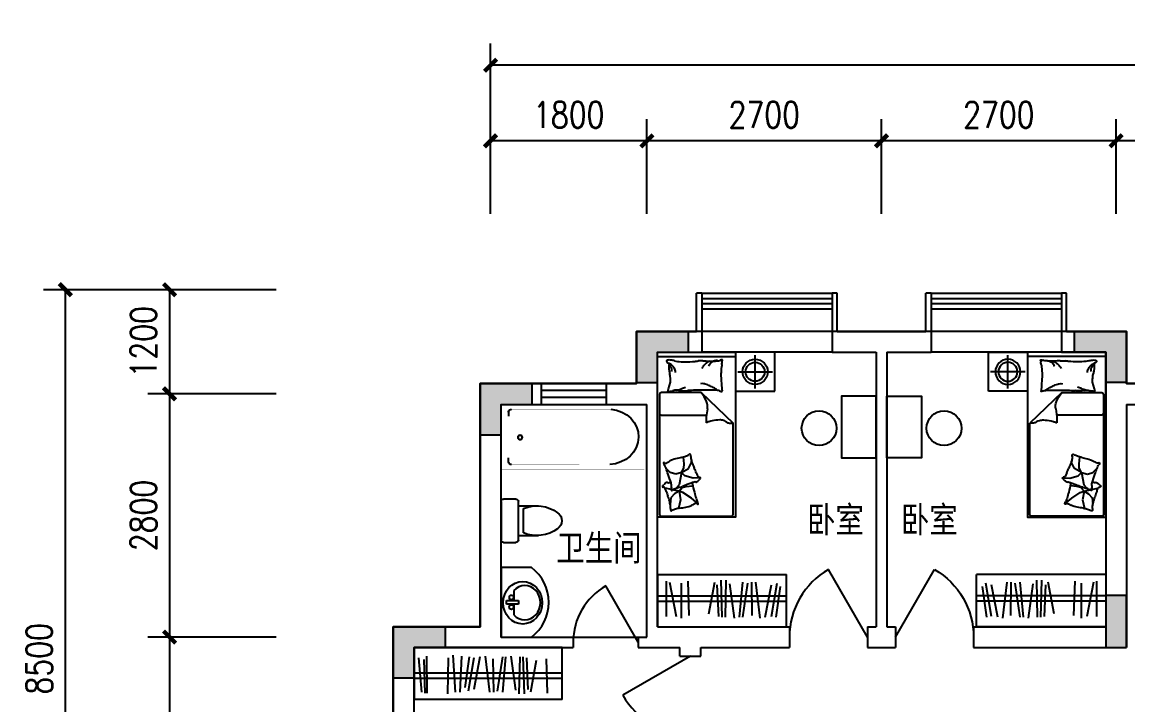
# Model space of a CAD drawing. Header units: millimetres. Extents: x 1246 to 36733, y 575 to 30358.
# Drawn here: x 2996 to 15724, y 22496 to 30358 of the extents above; entities that cross this region are included whole.
import ezdxf
from ezdxf.enums import TextEntityAlignment as Align

# ---------------------------------------------------------------- set-up
doc = ezdxf.new("R2010")
doc.units = ezdxf.units.MM
for name, color, linetype in [('COLUMN', 7, 'Continuous'), ('GROUND', 2, 'Continuous'), ('JIAJU', 30, 'Continuous'), ('PUB_DIM', 3, 'Continuous'), ('PUB_TEXT', 7, 'Continuous'), ('WALL', 4, 'Continuous'), ('WINDOW', 5, 'Continuous'), ('WINDOW_TEXT', 7, 'Continuous'), ('面积线', 1, 'Continuous')]:
    doc.layers.add(name, color=color, linetype=linetype)
doc.styles.add('-黑体', font='simhei.ttf')
doc.styles.add('CHINA', font='romant', dxfattribs={"width": 0.8, "height": 150, "bigfont": 'fs64f'})
doc.styles.add('DIM_FONT', font='SIMPLEX.shx', dxfattribs={"width": 0.8})
doc.styles.add('SIMPLEX', font='SIMPLEX.SHX')
doc.styles.get("Standard").update_dxf_attribs({"font": 'arial.ttf'})
doc.dimstyles.new('DIMN', dxfattribs={"dimtxt": 300, "dimasz": 1, "dimexe": 250, "dimexo": 300, "dimgap": 150, "dimtad": 1, "dimdec": 0, "dimdsep": 46, "dimtxsty": 'DIM_FONT', "dimblk": '_DIMX', "dimblk1": 'ARCHTICK', "dimblk2": 'ARCHTICK', "dimcen": 0.1, "dimclrt": 7, "dimadec": 0, "dimazin": 0, "dimtfac": 1, "dimtdec": 0, "dimtix": 1, "dimtmove": 2, "dimatfit": 3, "dimldrblk": '_DIMX', "dimfxl": 1, "dimtolj": 1, "dimtzin": 0, "dimarcsym": 0})

# ---------------------------------------------------------------- blocks, each defined once
blk = doc.blocks.new('_DIMX')
at = {"const_width": 50}
blk.add_lwpolyline([(-70, -70), (70, 70)], dxfattribs=at)
blk = doc.blocks.new('*D73')
at = {"layer": 'DEFPOINTS', "color": 0, "transparency": 16777216}
for p in [(12888, 28991), (12888, 27850), (15588, 27850)]:
    blk.add_point(p, dxfattribs=at)
at = {"layer": 'PUB_DIM', "color": 0, "lineweight": -2, "transparency": 16777216}
for p, q in [((12888, 28150), (12888, 29241)), ((15588, 28150), (15588, 29241)), ((15587, 28991), (12889, 28991))]:
    blk.add_line(p, q, dxfattribs=at)
at = {"layer": 'PUB_DIM', "color": 0, "lineweight": -2, "transparency": 16777216, "rotation": 180}
blk.add_blockref('_DIMX', (12888, 28991), dxfattribs=at)
at = {"layer": 'PUB_DIM', "color": 0, "lineweight": -2, "transparency": 16777216}
blk.add_blockref('_DIMX', (15588, 28991), dxfattribs=at)
at = {"layer": 'PUB_DIM', "color": 7, "transparency": 16777216, "insert": (14238, 29291), "char_height": 300, "attachment_point": 5, "style": 'DIM_FONT'}
blk.add_mtext('\\A1;2700', dxfattribs=at)
blk = doc.blocks.new('_ARCHTICK')
at = {"color": 0, "linetype": 'ByBlock', "const_width": 0.15}
blk.add_lwpolyline([(-0.5, -0.5), (0.5, 0.5)], dxfattribs=at)
blk = doc.blocks.new('*D74')
at = {"layer": 'DEFPOINTS', "color": 0, "transparency": 16777216}
for p in [(15588, 28991), (15588, 27850), (18188, 27850)]:
    blk.add_point(p, dxfattribs=at)
at = {"layer": 'PUB_DIM', "color": 0, "lineweight": -2, "transparency": 16777216}
for p, q in [((15588, 28150), (15588, 29241)), ((18188, 28150), (18188, 29241)), ((18187, 28991), (15589, 28991))]:
    blk.add_line(p, q, dxfattribs=at)
at = {"layer": 'PUB_DIM', "color": 0, "lineweight": -2, "transparency": 16777216, "rotation": 180}
blk.add_blockref('_DIMX', (15588, 28991), dxfattribs=at)
at = {"layer": 'PUB_DIM', "color": 0, "lineweight": -2, "transparency": 16777216}
blk.add_blockref('_DIMX', (18188, 28991), dxfattribs=at)
at = {"layer": 'PUB_DIM', "color": 7, "transparency": 16777216, "insert": (16888, 29291), "char_height": 300, "attachment_point": 5, "style": 'DIM_FONT'}
blk.add_mtext('\\A1;2600', dxfattribs=at)
blk = doc.blocks.new('*D75')
at = {"layer": 'DEFPOINTS', "color": 0, "transparency": 16777216}
for p in [(8388, 29861), (8388, 27850), (31588, 27850)]:
    blk.add_point(p, dxfattribs=at)
at = {"layer": 'PUB_DIM', "color": 0, "lineweight": -2, "transparency": 16777216}
for p, q in [((8388, 28150), (8388, 30111)), ((31588, 28150), (31588, 30111)), ((31587, 29861), (8389, 29861))]:
    blk.add_line(p, q, dxfattribs=at)
at = {"layer": 'PUB_DIM', "color": 0, "lineweight": -2, "transparency": 16777216, "rotation": 180}
blk.add_blockref('_DIMX', (8388, 29861), dxfattribs=at)
at = {"layer": 'PUB_DIM', "color": 0, "lineweight": -2, "transparency": 16777216}
blk.add_blockref('_DIMX', (31588, 29861), dxfattribs=at)
at = {"layer": 'PUB_DIM', "color": 7, "transparency": 16777216, "insert": (19988, 30161), "char_height": 300, "attachment_point": 5, "style": 'DIM_FONT'}
blk.add_mtext('\\A1;23200', dxfattribs=at)
blk = doc.blocks.new('_DBLK')
blk.add_line((-0.5, 0), (0, -0.866))
blk.add_arc((-0.5, 0), 1, 300, 0)
at = {"style": 'SIMPLEX', "flags": 9}
blk.add_attdef('A', text='', height=1, dxfattribs=at).set_placement((0, 1.5), align=Align.MIDDLE)
blk = doc.blocks.new('M_E33IEP')
at = {"linetype": 'Continuous'}
for p, q in [((135, 135), (135, 20)), ((44, -21), (44, 20)), ((44, 20), (194, 20)), ((194, 20), (194, -21)), ((194, -21), (44, -21)), ((135, -21), (135, -144))]:
    blk.add_line(p, q, dxfattribs=at)
for centre, radius in [((248, -5), 246), ((106, 56), 26.7), ((105, -55), 26.7)]:
    blk.add_circle(centre, radius, dxfattribs=at)
blk.add_arc((274, -5), 197, 225.2527, 134.7473, dxfattribs=at)
at = {"style": 'DIM_FONT', "width": 0.8, "flags": 9}
for tag in ['XSIZE', 'YSIZE']:
    blk.add_attdef(tag, (0, 0), '', height=0.5, dxfattribs=at)
at = {"linetype": 'Continuous', "style": 'CHINA', "width": 0.8, "flags": 9}
for tag in ['XSIZE', 'YSIZE']:
    blk.add_attdef(tag, (2, -251), '', height=150, dxfattribs=at)
blk = doc.blocks.new('U_B0XZV')
at = {"layer": 'JIAJU', "xscale": 0.91278, "rotation": 270}
blk.add_blockref('M_E33IEP', (1, 40), dxfattribs=at)
at = {"style": 'DIM_FONT', "width": 0.8, "flags": 9}
for tag in ['XSIZE', 'YSIZE']:
    blk.add_attdef(tag, (0, 0), '', height=0.5, dxfattribs=at)
blk = doc.blocks.new('*D77')
at = {"layer": 'DEFPOINTS', "color": 0, "transparency": 16777216}
for p in [(6220, 26077), (4693, 23277), (6220, 23277)]:
    blk.add_point(p, dxfattribs=at)
at = {"layer": 'PUB_DIM', "color": 0, "lineweight": -2, "transparency": 16777216}
for p, q in [((5920, 26077), (4443, 26077)), ((4693, 26076), (4693, 23278)), ((5920, 23277), (4443, 23277))]:
    blk.add_line(p, q, dxfattribs=at)
for p, rotation in [((4693, 26077), 90), ((4693, 23277), 270)]:
    blk.add_blockref('_DIMX', p, dxfattribs=dict(at, rotation=rotation))
at = {"layer": 'PUB_DIM', "color": 7, "transparency": 16777216, "insert": (4393, 24677), "char_height": 300, "attachment_point": 5, "rotation": 90, "style": 'DIM_FONT'}
blk.add_mtext('\\A1;2800', dxfattribs=at)
blk = doc.blocks.new('*D78')
at = {"layer": 'DEFPOINTS', "color": 0, "transparency": 16777216}
for p in [(6220, 27277), (3493, 18777), (6220, 18777)]:
    blk.add_point(p, dxfattribs=at)
at = {"layer": 'PUB_DIM', "color": 0, "lineweight": -2, "transparency": 16777216}
for p, q in [((5920, 27277), (3243, 27277)), ((3493, 27276), (3493, 18778)), ((5920, 18777), (3243, 18777))]:
    blk.add_line(p, q, dxfattribs=at)
for p, rotation in [((3493, 27277), 90), ((3493, 18777), 270)]:
    blk.add_blockref('_DIMX', p, dxfattribs=dict(at, rotation=rotation))
at = {"layer": 'PUB_DIM', "color": 7, "transparency": 16777216, "insert": (3193, 23027), "char_height": 300, "attachment_point": 5, "rotation": 90, "style": 'DIM_FONT'}
blk.add_mtext('\\A1;8500', dxfattribs=at)
blk = doc.blocks.new('*D82')
at = {"layer": 'DEFPOINTS', "color": 0, "transparency": 16777216}
for p in [(6220, 23277), (4693, 18777), (6220, 18777)]:
    blk.add_point(p, dxfattribs=at)
at = {"layer": 'PUB_DIM', "color": 0, "lineweight": -2, "transparency": 16777216}
for p, q in [((5920, 23277), (4443, 23277)), ((4693, 23276), (4693, 18778)), ((5920, 18777), (4443, 18777))]:
    blk.add_line(p, q, dxfattribs=at)
for p, rotation in [((4693, 23277), 90), ((4693, 18777), 270)]:
    blk.add_blockref('_DIMX', p, dxfattribs=dict(at, rotation=rotation))
at = {"layer": 'PUB_DIM', "color": 7, "transparency": 16777216, "insert": (4393, 21027), "char_height": 300, "attachment_point": 5, "rotation": 90, "style": 'DIM_FONT'}
blk.add_mtext('\\A1;4500', dxfattribs=at)
blk = doc.blocks.new('*D84')
at = {"layer": 'DEFPOINTS', "color": 0, "transparency": 16777216}
for p in [(6220, 27277), (4693, 26077), (6220, 26077)]:
    blk.add_point(p, dxfattribs=at)
at = {"layer": 'PUB_DIM', "color": 0, "lineweight": -2, "transparency": 16777216}
for p, q in [((5920, 27277), (4443, 27277)), ((4693, 27276), (4693, 26078)), ((5920, 26077), (4443, 26077))]:
    blk.add_line(p, q, dxfattribs=at)
for p, rotation in [((4693, 27277), 90), ((4693, 26077), 270)]:
    blk.add_blockref('_DIMX', p, dxfattribs=dict(at, rotation=rotation))
at = {"layer": 'PUB_DIM', "color": 7, "transparency": 16777216, "insert": (4393, 26677), "char_height": 300, "attachment_point": 5, "rotation": 90, "style": 'DIM_FONT'}
blk.add_mtext('\\A1;1200', dxfattribs=at)
blk = doc.blocks.new('*D85')
at = {"layer": 'DEFPOINTS', "color": 0, "transparency": 16777216}
for p in [(10188, 28991), (10188, 27850), (12888, 27850)]:
    blk.add_point(p, dxfattribs=at)
at = {"layer": 'PUB_DIM', "color": 0, "lineweight": -2, "transparency": 16777216}
for p, q in [((10188, 28150), (10188, 29241)), ((12888, 28150), (12888, 29241)), ((12887, 28991), (10189, 28991))]:
    blk.add_line(p, q, dxfattribs=at)
at = {"layer": 'PUB_DIM', "color": 0, "lineweight": -2, "transparency": 16777216, "rotation": 180}
blk.add_blockref('_DIMX', (10188, 28991), dxfattribs=at)
at = {"layer": 'PUB_DIM', "color": 0, "lineweight": -2, "transparency": 16777216}
blk.add_blockref('_DIMX', (12888, 28991), dxfattribs=at)
at = {"layer": 'PUB_DIM', "color": 7, "transparency": 16777216, "insert": (11538, 29291), "char_height": 300, "attachment_point": 5, "style": 'DIM_FONT'}
blk.add_mtext('\\A1;2700', dxfattribs=at)
blk = doc.blocks.new('*D86')
at = {"layer": 'DEFPOINTS', "color": 0, "transparency": 16777216}
for p in [(8388, 28991), (8388, 27850), (10188, 27850)]:
    blk.add_point(p, dxfattribs=at)
at = {"layer": 'PUB_DIM', "color": 0, "lineweight": -2, "transparency": 16777216}
for p, q in [((8388, 28150), (8388, 29241)), ((10188, 28150), (10188, 29241)), ((10187, 28991), (8389, 28991))]:
    blk.add_line(p, q, dxfattribs=at)
at = {"layer": 'PUB_DIM', "color": 0, "lineweight": -2, "transparency": 16777216, "rotation": 180}
blk.add_blockref('_DIMX', (8388, 28991), dxfattribs=at)
at = {"layer": 'PUB_DIM', "color": 0, "lineweight": -2, "transparency": 16777216}
blk.add_blockref('_DIMX', (10188, 28991), dxfattribs=at)
at = {"layer": 'PUB_DIM', "color": 7, "transparency": 16777216, "insert": (9288, 29291), "char_height": 300, "attachment_point": 5, "style": 'DIM_FONT'}
blk.add_mtext('\\A1;1800', dxfattribs=at)
blk = doc.blocks.new('_WBLK')
for p, q in [((-0.5, 0.5), (0.5, 0.5)), ((0.5, 0.167), (-0.5, 0.167)), ((0.5, -0.167), (-0.5, -0.167)), ((-0.5, -0.5), (0.5, -0.5))]:
    blk.add_line(p, q)
at = {"layer": 'WINDOW_TEXT', "style": 'SIMPLEX', "flags": 9}
blk.add_attdef('A', text='', height=1, dxfattribs=at).set_placement((0, 1.5), align=Align.MIDDLE)
blk = doc.blocks.new('U_B3YBY')
at = {"layer": 'JIAJU', "color": 9}
for p, q in [((-170, 200), (-170, 430)), ((170, 200), (170, 430)), ((-140, 260), (140, 260)), ((-250, 30), (-250, 170)), ((-220, 200), (220, 200)), ((250, 170), (250, 30)), ((220, 0), (-220, 0))]:
    blk.add_line(p, q, dxfattribs=at)
for centre, radius, start, end in [((227, 413), 398, 143.3619, 202.5495), ((0, 590), 110, 33.4509, 146.5491), ((-227, 413), 398, 337.4505, 36.6381), ((-220, 170), 30, 90, 180), ((220, 170), 30, 0, 90), ((-220, 30), 30, 180, 270), ((220, 30), 30, 270, 0)]:
    blk.add_arc(centre, radius, start, end, dxfattribs=at)
at = {"style": 'DIM_FONT', "width": 0.8, "flags": 9}
for tag in ['XSIZE', 'YSIZE']:
    blk.add_attdef(tag, (0, 0), '', height=0.5, dxfattribs=at)
blk = doc.blocks.new('U_B1IZM')
at = {"layer": 'JIAJU', "xscale": -1, "rotation": 270}
blk.add_blockref('U_B3YBY', (0, 0), dxfattribs=at)
at = {"style": 'DIM_FONT', "width": 0.8, "flags": 9}
for tag in ['XSIZE', 'YSIZE']:
    blk.add_attdef(tag, (0, 0), '', height=0.5, dxfattribs=at)
blk = doc.blocks.new('M_E4')
for p, q in [((670, -80), (670, -137)), ((670, -86), (670, -97)), ((670, -663), (670, -614))]:
    blk.add_line(p, q)
at = {"const_width": 1.5}
for points in [[(-750, -750), (-750, 0)], [(-750, 0), (750, 0)], [(750, 0), (750, -750)], [(608, -56), (640, -56)], [(670, -90), (670, -656)], [(670, -663), (670, -655)], [(750, -750), (-750, -750)]]:
    blk.add_lwpolyline(points, dxfattribs=at)
for points in [[(-399, -56, 0.930688), (-388, -693, 0.930688)], [(670, -86, 0.414214), (640, -56, 0.414214)], [(670, -90, 0.041784), (670, -85, 0.412615)], [(640, -693, 0.414214), (670, -663, 0.414214)]]:
    blk.add_lwpolyline(points, format="xyb", dxfattribs=at)
at = {"const_width": 1.5, "flags": 128}
for points in [[(-399, -56), (608, -56)], [(-399, -694), (645, -692)]]:
    blk.add_lwpolyline(points, dxfattribs=at)
for radius in [25, 23]:
    blk.add_circle((550, -381), radius)
blk.add_arc((640, -663), 30, 270, 280.176)
at = {"width": 0.8, "flags": 9}
for tag in ['XSIZE', 'YSIZE']:
    blk.add_attdef(tag, (0, 0), '', height=0.5, dxfattribs=at)
blk = doc.blocks.new('U_B0FEM')
at = {"layer": 'JIAJU'}
blk.add_blockref('M_E4', (0, 750), dxfattribs=at)
at = {"style": 'DIM_FONT', "width": 0.8, "flags": 9}
for tag in ['XSIZE', 'YSIZE']:
    blk.add_attdef(tag, (0, 0), '', height=0.5, dxfattribs=at)
blk = doc.blocks.new('M_C55HKH')
for p, q in [((0, -52), (900, -52)), ((26, -509), (26, -1968)), ((503, -489), (46, -489)), ((503, -489), (872, -858)), ((46, -761), (564, -761)), ((872, -1968), (872, -858)), ((299, -1273), (295, -1270)), ((307, -1352), (299, -1273)), ((305, -1407), (307, -1352)), ((357, -1410), (393, -1337)), ((393, -1337), (392, -1318)), ((146, -1456), (100, -1409)), ((211, -1478), (146, -1456)), ((278, -1459), (211, -1478)), ((278, -1459), (251, -1606)), ((278, -1459), (305, -1407)), ((278, -1459), (357, -1410)), ((317, -1498), (278, -1459)), ((412, -1527), (317, -1498)), ((495, -1523), (412, -1527)), ((163, -1664), (89, -1649)), ((219, -1643), (211, -1652)), ((251, -1606), (219, -1643)), ((249, -1682), (286, -1639)), ((286, -1639), (333, -1628)), ((333, -1628), (405, -1618)), ((154, -1766), (147, -1841)), ((196, -1718), (154, -1766)), ((249, -1682), (175, -1667)), ((249, -1682), (196, -1718)), ((249, -1682), (266, -1787)), ((292, -1700), (249, -1682)), ((391, -1769), (292, -1700)), ((469, -1839), (391, -1769)), ((266, -1787), (243, -1892)), ((46, -1988), (852, -1988))]:
    blk.add_line(p, q)
blk.add_lwpolyline([(0, -2000), (0, 0), (900, 0), (900, -2000)], close=True)
for points in [[(135, -134, -0.263368), (107, -115, -0.494818), (116, -96, -0.049225), (134, -94, -0.036831), (158, -96, -0.031893), (196, -104, 0.035782), (230, -111, 0.032941), (319, -117, 0.026564), (430, -111, 0.017905), (468, -106, -0.033397), (488, -104, -0.03204), (525, -104, 0.018442), (590, -107, 0.010837), (654, -107, 0.014624), (702, -104, 0.111249), (725, -96, -0.153708), (742, -92, -0.076444), (749, -94, -0.215512), (751, -96, -0.585858), (748, -99, 0.363489), (744, -102, 0.191716), (743, -113, -0.129675), (745, -130, -0.01735), (742, -147, 0.019326), (740, -162, 0.018818), (733, -230, 0.021828), (732, -289, 0.006204), (734, -323, 0.001963), (740, -430, 0.028341), (744, -466, -0.117014), (744, -475, -0.36606), (742, -476, -0.03973), (728, -473, -0.048309), (715, -468, 0.062981), (704, -464, 0.04058), (681, -461, 0.014345), (614, -458, 0.005484), (488, -459, 0.007153), (392, -462, 0.008762), (350, -465, -0.008153), (304, -468, -0.06251), (247, -463, 0.078669), (201, -461, 0.047825), (179, -466, -0.034494), (148, -473, -0.023571), (123, -476, -0.510228), (122, -475), (129, -445), (150, -363, 0.073041), (152, -343, 0.023305), (146, -282, 0.018299), (142, -259, -0.01097), (135, -221, -0.042281), (132, -187, -0.027201), (135, -133)], [(609, -107, 0.027842), (585, -118, 0.048685), (573, -126, 0.023666), (545, -150, 0.031223), (526, -171, 0.046801), (521, -179, 0.023191), (513, -196)], [(691, -102, 0.088153), (656, -105, 0.088153), (625, -120, 0.077547), (604, -142, 0.077547), (590, -169)], [(133, -150, -0.05369), (148, -163, -0.070312), (156, -175, -0.015448), (159, -183, -0.013244), (163, -194, -0.082127), (166, -212, -0.064164), (163, -235)], [(135, -134, -0.077379), (170, -159, -0.077379), (195, -194, -0.047525), (205, -218, -0.047525), (210, -244)], [(695, -462, 0.016108), (656, -436, 0.024599), (629, -421, 0.009477), (580, -397, 0.015937), (550, -385, 0.072521), (534, -381, 0.033339), (498, -381)], [(225, -460, 0.009729), (253, -451, 0.009729), (280, -441, 0.007971), (301, -432, 0.007971), (323, -423)], [(503, -489, -0.085272), (566, -599, -0.124044), (575, -686), (562, -782), (563, -854)], [(563, -854, -0.027362), (602, -838, -0.040834), (629, -830, -0.038441), (717, -821, -0.076528), (761, -826, -0.103649), (788, -840, 0.093398), (818, -857, 0.072727), (841, -861, 0.052315), (872, -858)], [(400, -1581, 0.025626), (402, -1591, 0.0108), (426, -1697, 0.00456), (445, -1769, 0.01125), (454, -1797, 0.069394), (462, -1813, -0.079756), (468, -1827, -0.106399), (469, -1839, -0.328642), (466, -1842, -0.299547), (461, -1840, 0.189917), (454, -1835, 0.033518), (446, -1833, 0.075627), (442, -1833, 0.053489), (436, -1835, 0.017838), (418, -1843, 0.038394), (397, -1855, -0.059529), (384, -1862, -0.035943), (362, -1869, -0.011245), (291, -1884, -0.006203), (259, -1889, 0.010783), (241, -1893, 0.019485), (230, -1895, 0.005062), (188, -1908, 0.101392), (167, -1919, -0.223768), (156, -1922, -0.25558), (153, -1920, -0.081563), (150, -1907, -0.071805), (151, -1893, 0.069985), (152, -1879, 0.03546), (145, -1831, 0.029432), (130, -1774, 0.001554), (121, -1746, -0.00152), (112, -1718, -0.004735), (102, -1689, 0.00382), (91, -1653, 0.296001), (66, -1634, -0.649774), (61, -1616, -0.02319), (65, -1613, 0.0288), (68, -1610, 0.005727), (73, -1605, -0.004358), (80, -1599, -0.027528), (94, -1586, -0.046214), (104, -1580, -0.194121), (117, -1579, 0.133719), (137, -1580, 0.005779), (155, -1575, 0.008882)]]:
    blk.add_lwpolyline(points, format="xyb")
blk.add_lwpolyline([(345, -1251, 0.101392), (366, -1238, -0.223768), (377, -1234, -0.25558), (380, -1236, -0.081563), (384, -1249, -0.071805), (384, -1263, 0.069985), (384, -1277, 0.03546), (394, -1324, 0.029432), (414, -1380, 0.001554), (425, -1407, -0.00152), (437, -1434, -0.004735), (448, -1462, 0.00382), (462, -1497, 0.296001), (488, -1515, -0.649774), (495, -1532, -0.02319), (491, -1536, 0.0288), (488, -1539, 0.005727), (484, -1544, -0.004358), (478, -1551, -0.027528), (464, -1564, -0.046214), (455, -1571, -0.194121), (442, -1573, 0.133719), (422, -1574, 0.011505), (387, -1586, 0.008882), (343, -1604, 0.012426), (286, -1629, -0.033612), (264, -1637), (218, -1652), (182, -1663, 0.224341), (170, -1674, -0.722772), (163, -1673, -0.103513), (163, -1670, 0.053465), (163, -1664, 0.030109), (161, -1646, -0.031436), (159, -1628, -0.05324), (160, -1616, 0.05518), (161, -1604, 0.056271), (157, -1583, 0.0108), (124, -1480, 0.00456), (100, -1409, 0.01125), (89, -1381, 0.069394), (80, -1366, -0.079756), (73, -1353, -0.106399), (71, -1341, -0.328642), (74, -1338, -0.299547), (79, -1340, 0.189917), (86, -1344, 0.033518), (94, -1345, 0.075627), (98, -1345, 0.053489), (104, -1343, 0.017838), (122, -1333, 0.038394), (141, -1319, -0.059529), (154, -1311, -0.035943), (175, -1303, -0.011245), (245, -1283, -0.006203), (276, -1275, 0.010783), (295, -1270, 0.019485), (305, -1266, 0.005062)], format="xyb", close=True)
for centre, start, end in [((46, -509), 90, 180), ((46, -741), 180, 270), ((46, -1968), 180, 270), ((852, -1968), 270, 0)]:
    blk.add_arc(centre, 20, start, end)
at = {"style": 'DIM_FONT', "width": 0.8, "flags": 9}
for tag in ['XSIZE', 'YSIZE']:
    blk.add_attdef(tag, (0, 0), '', height=0.5, dxfattribs=at)
blk = doc.blocks.new('U_A5GAE')
at = {"layer": 'JIAJU', "yscale": 0.95, "rotation": 270}
blk.add_blockref('M_C55HKH', (0, 900), dxfattribs=at)
at = {"style": 'DIM_FONT', "width": 0.8, "flags": 9}
for tag in ['XSIZE', 'YSIZE']:
    blk.add_attdef(tag, (0, 0), '', height=0.5, dxfattribs=at)
blk = doc.blocks.new('U_A6GYP')
at = {"layer": 'JIAJU'}
for p, q in [((-225, 425), (-225, 25)), ((-418, 225), (-32, 225))]:
    blk.add_line(p, q, dxfattribs=at)
blk.add_lwpolyline([(-450, 0), (0, 0), (0, 450), (-450, 450)], close=True, dxfattribs=at)
for radius in [145, 109]:
    blk.add_circle((-225, 225), radius, dxfattribs=at)
at = {"style": 'DIM_FONT', "width": 0.8, "flags": 9}
for tag in ['XSIZE', 'YSIZE']:
    blk.add_attdef(tag, (0, 0), '', height=0.5, dxfattribs=at)
blk = doc.blocks.new('00417160123020')
for p, q in [((-750, 90), (750, 90)), ((-750, 29.7), (750, 29.7)), ((-750, -29.7), (750, -29.7)), ((-750, -90), (750, -90))]:
    blk.add_line(p, q)
at = {"style": 'SIMPLEX', "flags": 9}
blk.add_attdef('A', text='', height=1, dxfattribs=at).set_placement((0, 0), align=Align.MIDDLE)

msp = doc.modelspace()

# ---------------------------------------------------------------- hatches: boundary and pattern name
at = {"layer": 'COLUMN'}
for points in [[(10068.1, 26206.8), (10308.1, 26206.8), (10308.1, 26556.8), (10668.1, 26556.8), (10668.1, 26796.8), (10068.1, 26796.8)], [(15708.1, 26206.8), (15468.1, 26206.8), (15468.1, 26556.8), (15108.1, 26556.8), (15108.1, 26796.8), (15708.1, 26796.8)], [(8268.1, 25606.8), (8508.1, 25606.8), (8508.1, 25956.8), (8868.1, 25956.8), (8868.1, 26196.8), (8268.1, 26196.8)], [(15708.1, 23156.8), (15708.1, 23396.8), (15708.1, 23756.8), (15468.1, 23756.8), (15468.1, 23156.8)], [(7268.1, 22806.8), (7508.1, 22806.8), (7508.1, 23156.8), (7868.1, 23156.8), (7868.1, 23396.8), (7268.1, 23396.8)]]:
    msp.add_hatch(color=256, dxfattribs=at).paths.add_polyline_path(points)

# ---------------------------------------------------------------- linework, layer by layer
for points in [[(10068.1, 26206.8), (10308.1, 26206.8), (10308.1, 26556.8), (10668.1, 26556.8), (10668.1, 26796.8), (10068.1, 26796.8)], [(15708.1, 26206.8), (15468.1, 26206.8), (15468.1, 26556.8), (15108.1, 26556.8), (15108.1, 26796.8), (15708.1, 26796.8)], [(8268.1, 25606.8), (8508.1, 25606.8), (8508.1, 25956.8), (8868.1, 25956.8), (8868.1, 26196.8), (8268.1, 26196.8)], [(15708.1, 23156.8), (15708.1, 23396.8), (15708.1, 23396.8), (15708.1, 23756.8), (15468.1, 23756.8), (15468.1, 23156.8)], [(7268.1, 22806.8), (7508.1, 22806.8), (7508.1, 23156.8), (7868.1, 23156.8), (7868.1, 23396.8), (7268.1, 23396.8)]]:
    msp.add_lwpolyline(points, close=True, dxfattribs=at)
at = {"layer": 'GROUND'}
msp.add_line((9338.1, 23276.8), (10088.1, 23276.8), dxfattribs=at)
at = {"layer": 'JIAJU', "ltscale": 100}
for p, q in [((10308.1, 23996.8), (10308.1, 23396.8)), ((10308.1, 23996.8), (11794.1, 23996.8)), ((11055.5, 23504.8), (11043, 23931)), ((11092.9, 23504.8), (11101.2, 23931)), ((11794.1, 23396.8), (11794.1, 23996.8)), ((13982, 23396.8), (13982, 23996.8)), ((15468.1, 23996.8), (13982, 23996.8)), ((14683.3, 23504.8), (14674.9, 23931)), ((14720.7, 23504.8), (14733.1, 23931)), ((15468.1, 23996.8), (15468.1, 23396.8)), ((10411.4, 23515.2), (10411.4, 23920.6)), ((10448.8, 23910.2), (10523.6, 23515.2)), ((10585.9, 23494.4), (10585.9, 23899.8)), ((10673.2, 23525.6), (10660.7, 23920.6)), ((10901.7, 23546.4), (10968.2, 23910.2)), ((11013.9, 23515.2), (10997.3, 23879)), ((11196.8, 23494.4), (11142.7, 23889.4)), ((11254.9, 23504.8), (11292.3, 23910.2)), ((11292.3, 23504.8), (11350.5, 23899.8)), ((11400.4, 23525.6), (11396.2, 23910.2)), ((11491.8, 23494.4), (11441.9, 23910.2)), ((11550, 23504.8), (11620.6, 23879)), ((11620.6, 23515.2), (11687.1, 23899.8)), ((11674.6, 23504.8), (11724.5, 23858.2)), ((14101.5, 23504.8), (14051.6, 23858.2)), ((14155.5, 23515.2), (14089, 23899.8)), ((14226.2, 23504.8), (14155.5, 23879)), ((14284.3, 23494.4), (14334.2, 23910.2)), ((14375.8, 23525.6), (14379.9, 23910.2)), ((14483.8, 23504.8), (14425.6, 23899.8)), ((14521.2, 23504.8), (14483.8, 23910.2)), ((14579.4, 23494.4), (14633.4, 23889.4)), ((14762.2, 23515.2), (14778.8, 23879)), ((14874.4, 23546.4), (14807.9, 23910.2)), ((15102.9, 23525.6), (15115.4, 23920.6)), ((15190.2, 23494.4), (15190.2, 23899.8)), ((15327.3, 23910.2), (15252.5, 23515.2)), ((15364.7, 23515.2), (15364.7, 23920.6)), ((10308.1, 23751.9), (11794.1, 23751.9)), ((10308.1, 23691.9), (11794.1, 23691.9)), ((15468.1, 23751.9), (13982, 23751.9)), ((15468.1, 23691.9), (13982, 23691.9)), ((10308.1, 23396.8), (11794.1, 23396.8)), ((15468.1, 23396.8), (13982, 23396.8)), ((9212.2, 23156.8), (7508.1, 23156.8)), ((7508.1, 23156.8), (7508.1, 22556.8)), ((7559.8, 23038.5), (7593, 22643.4)), ((7651.2, 23059.3), (7655.4, 22633)), ((7900.5, 23038.5), (7892.2, 22622.7)), ((7954.5, 23069.7), (7979.5, 22643.4)), ((8054.3, 23059.3), (8033.5, 22643.4)), ((8141.5, 23048.9), (8091.7, 22695.4)), ((8195.5, 23038.5), (8129.1, 22653.8)), ((8266.2, 23048.9), (8195.5, 22674.6)), ((8324.4, 23059.3), (8374.2, 22643.4)), ((8523.8, 23048.9), (8465.6, 22653.8)), ((8561.2, 23048.9), (8523.8, 22643.4)), ((8619.4, 23059.3), (8673.4, 22664.2)), ((8723.3, 23048.9), (8715, 22622.7)), ((8760.7, 23048.9), (8773.1, 22622.7)), ((8802.2, 23038.5), (8818.8, 22674.6)), ((9212.2, 22556.8), (9212.2, 23156.8)), ((7618, 23017.7), (7630.4, 22633)), ((8415.8, 23028.1), (8419.9, 22643.4)), ((8914.4, 23007.3), (8847.9, 22643.4)), ((9026.6, 23028.1), (9039, 22633)), ((9212.2, 22861.7), (7508.1, 22861.7)), ((9212.2, 22801.7), (7508.1, 22801.7)), ((9212.2, 22556.8), (7508.1, 22556.8))]:
    msp.add_line(p, q, dxfattribs=at)
at = {"layer": 'JIAJU'}
for points in [[(12828.1, 25342.4), (12828.1, 26052.4), (12428.1, 26052.4), (12428.1, 25342.4)], [(12948.1, 25342.4), (12948.1, 26052.4), (13348.1, 26052.4), (13348.1, 25342.4)]]:
    msp.add_lwpolyline(points, close=True, dxfattribs=at)
msp.add_lwpolyline([(8858.1, 24076.8), (8858.1, 24076.8), (8508.1, 24076.8), (8508.1, 23276.8), (8858.1, 23276.8)], dxfattribs=at)
msp.add_lwpolyline([(8858.1, 23276.8, 0.5007866), (8858.1, 24076.8)], format="xyb", dxfattribs=at)
for centre in [(12168.8, 25681.6), (13607.3, 25681.6)]:
    msp.add_circle(centre, 200, dxfattribs=at)
at = {"layer": 'WALL'}
for p, q in [((10758.1, 26796.8), (10758.1, 27236.8)), ((10818.1, 27236.8), (10758.1, 27236.8)), ((10818.1, 27236.8), (10818.1, 26556.8)), ((12378.1, 27236.8), (12318.1, 27236.8)), ((12318.1, 27236.8), (12318.1, 26556.8)), ((12378.1, 26796.8), (12378.1, 27236.8)), ((13458.1, 27236.8), (13398.1, 27236.8)), ((13398.1, 26796.8), (13398.1, 27236.8)), ((13458.1, 27236.8), (13458.1, 26556.8)), ((15018.1, 27236.8), (14958.1, 27236.8)), ((14958.1, 27236.8), (14958.1, 26556.8)), ((15018.1, 26796.8), (15018.1, 27236.8)), ((10068.1, 26796.8), (10758.1, 26796.8)), ((10068.1, 26196.8), (10068.1, 26796.8)), ((12378.1, 26796.8), (13398.1, 26796.8)), ((15018.1, 26796.8), (15708.1, 26796.8)), ((15708.1, 26796.8), (15708.1, 26196.8)), ((10308.1, 23396.8), (10308.1, 26556.8)), ((10308.1, 26556.8), (10818.1, 26556.8)), ((12318.1, 26556.8), (12828.1, 26556.8)), ((12828.1, 26556.8), (12828.1, 23396.8)), ((12948.1, 26556.8), (12948.1, 23396.8)), ((12948.1, 26556.8), (13458.1, 26556.8)), ((14958.1, 26556.8), (15468.1, 26556.8)), ((15468.1, 26556.8), (15468.1, 23396.8)), ((8268.1, 23396.8), (8268.1, 26196.8)), ((8268.1, 26196.8), (8973.1, 26196.8)), ((8973.1, 25956.8), (8973.1, 26196.8)), ((9723.1, 25956.8), (9723.1, 26196.8)), ((9723.1, 26196.8), (10068.1, 26196.8)), ((15708.1, 26196.8), (16138.1, 26196.8)), ((8508.1, 23276.8), (8508.1, 25956.8)), ((8508.1, 25956.8), (8973.1, 25956.8)), ((9723.1, 25956.8), (10188.1, 25956.8)), ((10188.1, 23276.8), (10188.1, 25956.8)), ((15708.1, 25956.8), (15708.1, 23156.8)), ((15708.1, 25956.8), (16138.1, 25956.8)), ((7268.1, 18656.8), (7268.1, 23396.8)), ((7268.1, 23396.8), (8268.1, 23396.8)), ((10308.1, 23396.8), (11828.1, 23396.8)), ((11828.1, 23396.8), (11828.1, 23156.8)), ((12728.1, 23396.8), (12728.1, 23156.8)), ((12728.1, 23396.8), (12828.1, 23396.8)), ((12948.1, 23396.8), (13048.1, 23396.8)), ((13048.1, 23396.8), (13048.1, 23156.8)), ((13948.1, 23396.8), (15468.1, 23396.8)), ((13948.1, 23396.8), (13948.1, 23156.8)), ((8508.1, 23276.8), (9338.1, 23276.8)), ((9338.1, 23276.8), (9338.1, 23156.8)), ((10088.1, 23276.8), (10188.1, 23276.8)), ((10088.1, 23276.8), (10088.1, 23156.8)), ((7508.1, 18896.8), (7508.1, 23156.8)), ((7508.1, 23156.8), (9338.1, 23156.8)), ((10088.1, 23156.8), (10568.1, 23156.8)), ((10568.1, 23056.8), (10568.1, 23156.8)), ((10568.1, 23056.8), (10808.1, 23056.8)), ((10808.1, 23156.8), (11828.1, 23156.8)), ((10808.1, 23056.8), (10808.1, 23156.8)), ((12728.1, 23156.8), (13048.1, 23156.8)), ((13948.1, 23156.8), (15708.1, 23156.8))]:
    msp.add_line(p, q, dxfattribs=at)
at = {"layer": 'WINDOW'}
for p, q in [((12318.1, 26556.8), (10818.1, 26556.8)), ((14958.1, 26556.8), (13458.1, 26556.8))]:
    msp.add_line(p, q, dxfattribs=at)
at = {"layer": '面积线'}
msp.add_lwpolyline([(24268.1, 26196.8), (21768.1, 26196.8), (21768.1, 27276.8), (18208.1, 27276.8), (18208.1, 26196.8), (15708.1, 26196.8), (15708.1, 26796.8), (10068.1, 26796.8), (10068.1, 26196.8), (8268.1, 26196.8), (8268.1, 23396.8), (7268.1, 23396.8), (7268.1, 18656.8), (8228.1, 18656.8), (10808.1, 18656.8), (10808.1, 18706.1), (11398.8, 18706.1), (11904.9, 18200), (11735.2, 18030.3, 1), (13650.4, 16115.1), (13820.1, 16284.8), (16094, 14010.9)], format="xyb", dxfattribs=at)

# ---------------------------------------------------------------- block references
at = {"layer": 'JIAJU'}
for name, p, rotation in [('U_A5GAE', (11208.1, 26556.8), 89.99999999989605), ('U_A6GYP', (11658.1, 26556.8), 89.99999999989605), ('U_B1IZM', (8508.1, 24616.8), 359.9999999998961), ('U_B0XZV', (8571.8, 23676.8), 89.99999999989609)]:
    msp.add_blockref(name, p, dxfattribs=dict(at, rotation=rotation))
for name, p, xscale, rotation in [('U_A6GYP', (14118.1, 26556.8), -1, 270.000000000104), ('U_A5GAE', (14568.1, 26556.8), -1, 270.000000000104), ('U_B0FEM', (9333.1, 25206.8), -1.1, 359.9999999998961)]:
    msp.add_blockref(name, p, dxfattribs=dict(at, xscale=xscale, rotation=rotation))
at = {"layer": 'WINDOW', "rotation": 359.9999999998961}
for p in [(11568.1, 27146.8), (14208.1, 27146.8)]:
    msp.add_blockref('00417160123020', p, dxfattribs=at)
at = {"layer": 'WINDOW', "xscale": 750, "yscale": 239.9999999999963, "zscale": 750}
msp.add_blockref('_WBLK', (9348.1, 26076.8), dxfattribs=at)
at = {"layer": 'WINDOW'}
for p, xscale, yscale, zscale, rotation in [((12278.1, 23276.8), 900, 900, 900, 180), ((13498.1, 23276.8), -900, 900, 900, 180), ((9713.1, 23216.8), 750, 750, 750, 180), ((10688.1, 22606.8), -900, -900, 900, 90)]:
    msp.add_blockref('_DBLK', p, dxfattribs=dict(at, xscale=xscale, yscale=yscale, zscale=zscale, rotation=rotation))

# ---------------------------------------------------------------- texts
at = {"layer": 'PUB_TEXT', "style": '-黑体', "width": 0.8}
for s, p in [('卧室', (12030.7, 24480.7)), ('卫生间', (9144.6, 24154.9))]:
    msp.add_text(s, height=300, rotation=360, dxfattribs=at).set_placement(p)
msp.add_text('卧室', height=300, dxfattribs=at).set_placement((13110.9, 24480.7))

# ---------------------------------------------------------------- dimensions: what is measured, and where the dimension line sits
at = {"layer": 'PUB_DIM'}
for p1, p2, distance, picture, middle in [((31588.1, 27850.4), (8388.1, 27850.4), -2010.7, '*D75', (19988.1, 30161.1)), ((10188.1, 27850.4), (8388.1, 27850.4), -1140.5, '*D86', (9288.1, 29290.8)), ((12888.1, 27850.4), (10188.1, 27850.4), -1140.5, '*D85', (11538.1, 29290.8)), ((15588.1, 27850.4), (12888.1, 27850.4), -1140.5, '*D73', (14238.1, 29290.8)), ((18188.1, 27850.4), (15588.1, 27850.4), -1140.5, '*D74', (16888.1, 29290.8)), ((6220.5, 27276.8), (6220.5, 18776.8), -2727.7, '*D78', (3192.8, 23026.8)), ((6220.5, 27276.8), (6220.5, 26076.8), -1527.7, '*D84', (4392.8, 26676.8)), ((6220.5, 26076.8), (6220.5, 23276.8), -1527.7, '*D77', (4392.8, 24676.8)), ((6220.5, 23276.8), (6220.5, 18776.8), -1527.7, '*D82', (4392.8, 21026.8))]:
    dim = msp.add_aligned_dim(p1=p1, p2=p2, distance=distance, dimstyle='DIMN', dxfattribs=at)
    dim.commit()
    dim.dimension.update_dxf_attribs({"geometry": picture, "text_midpoint": middle})

doc.saveas('drawing.dxf')
